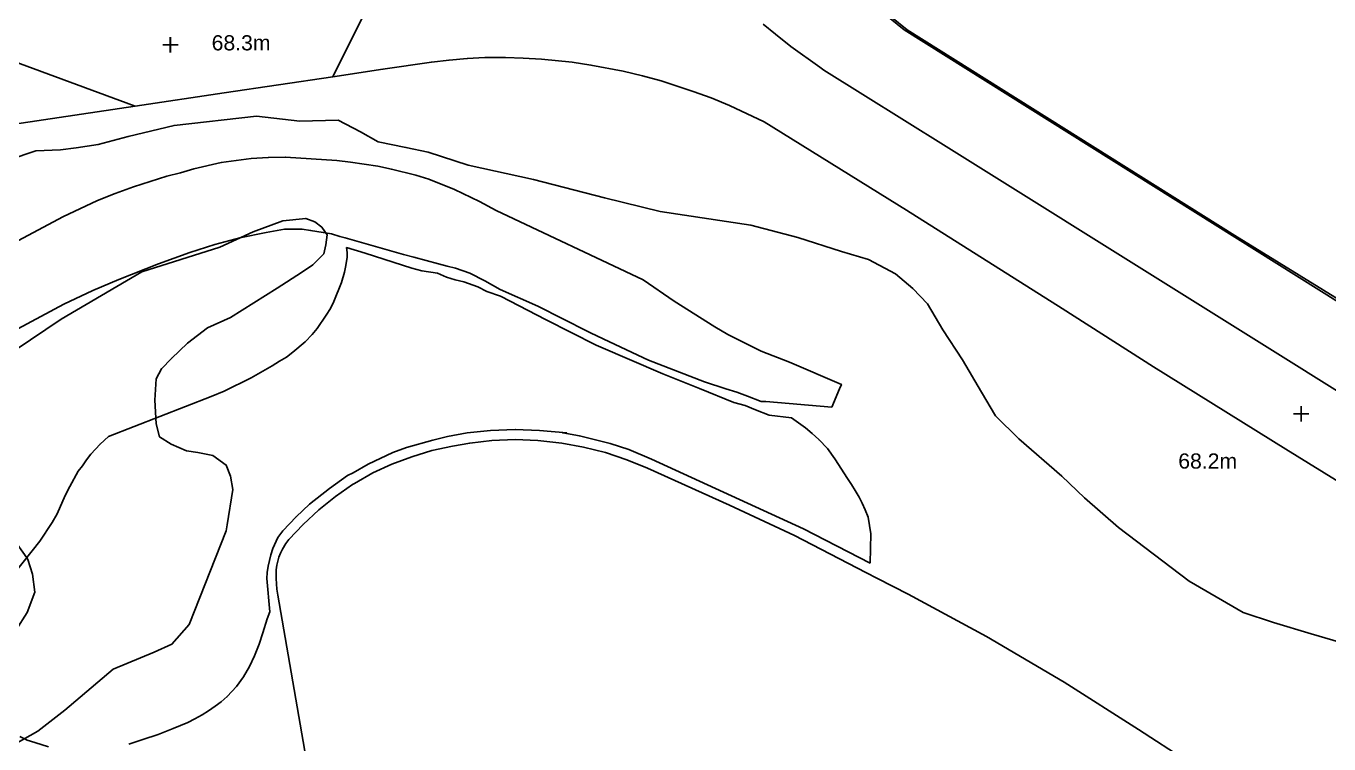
# Model space of a CAD drawing. Header units: millimetres. Extents: x 111502 to 977541, y 8702 to 1044108.
# Drawn here: x 487789.9 to 487918.9, y 241617.6 to 241688.7 of the extents above; entities that cross this region are included whole.
import ezdxf

# ---------------------------------------------------------------- set-up
doc = ezdxf.new("R2010")
doc.units = ezdxf.units.MM
doc.header["$LTSCALE"] = 0.25
doc.linetypes.add('DASHED2', pattern=[9.525, 6.35, -3.175])
doc.layers.add('E HVSS As Laid HV', color=10, linetype='Continuous')
doc.layers.add('X HVSS Site Background', color=8, linetype='Continuous')
doc.styles.add('OS Master Map$1$Standard', font='txt')

# ---------------------------------------------------------------- blocks, each defined once
blk = doc.blocks.new('OS Master Map$1$OSS15')
at = {"color": 8, "true_color": 0x707070, "const_width": 0.174, "flags": 128}
for points in [[(-0.775, 0), (0.775, 0)], [(0, -0.775), (0, 0.775)]]:
    blk.add_lwpolyline(points, dxfattribs=at)
blk = doc.blocks.new('OS MAP 060722')
at = {"layer": 'X HVSS Site Background', "flags": 128}
for points in [[(-810.7, 2483.09), (-815.53, 2487.04), (-815.53, 2487.04), (-823.53, 2492.74), (-823.53, 2492.74), (-826.98, 2495.04), (-826.98, 2495.04), (-933.78, 2561.99), (-933.78, 2561.99), (-938.28, 2565.64)], [(-760.73, 2451.14), (-810.58, 2483.34), (-810.58, 2483.34), (-812.18, 2484.64), (-812.18, 2484.64), (-815.43, 2487.19), (-815.43, 2487.19), (-820.03, 2490.54), (-820.03, 2490.54), (-823.43, 2492.89), (-823.43, 2492.89), (-826.88, 2495.19), (-826.88, 2495.19), (-830.63, 2497.54), (-830.63, 2497.54), (-861.98, 2517.54), (-861.98, 2517.54), (-901.03, 2541.64), (-901.03, 2541.64), (-933.48, 2561.99), (-933.48, 2561.99), (-938.13, 2565.79)], [(-761.78, 2444.89), (-764.28, 2446.59), (-764.28, 2446.59), (-771.83, 2451.69), (-771.83, 2451.69), (-809.03, 2475.04), (-809.03, 2475.04), (-810.58, 2476.04), (-810.58, 2476.04), (-929.63, 2550.44), (-929.63, 2550.44), (-937.88, 2555.59), (-937.88, 2555.59), (-941.73, 2557.99), (-941.73, 2557.99), (-942.13, 2558.29), (-942.13, 2558.29), (-944.98, 2560.34), (-944.98, 2560.34), (-946.51, 2561.57), (-946.51, 2561.57), (-947.73, 2562.54)], [(-985.73, 2566.64), (-990.33, 2557.34)], [(-1009.9, 2554.43), (-1026.48, 2560.54)], [(-990.33, 2557.34), (-985.38, 2558.09), (-985.38, 2558.09), (-980.58, 2558.79), (-980.58, 2558.79), (-978.83, 2558.99), (-978.83, 2558.99), (-977.03, 2559.14), (-977.03, 2559.14), (-975.28, 2559.24), (-975.28, 2559.24), (-973.23, 2559.24), (-973.23, 2559.24), (-971.48, 2559.19), (-971.48, 2559.19), (-969.68, 2559.09), (-969.68, 2559.09), (-966.63, 2558.79), (-966.63, 2558.79), (-964.78, 2558.49), (-964.78, 2558.49), (-961.58, 2557.89), (-961.58, 2557.89), (-959.68, 2557.44), (-959.68, 2557.44), (-957.83, 2556.94), (-957.83, 2556.94), (-954.68, 2555.89), (-954.68, 2555.89), (-952.88, 2555.24), (-952.88, 2555.24), (-951.08, 2554.49), (-951.08, 2554.49), (-947.63, 2552.89), (-947.63, 2552.89), (-933.53, 2544.14), (-933.53, 2544.14), (-918.13, 2534.39), (-918.13, 2534.39), (-909.08, 2528.64), (-909.08, 2528.64), (-895.98, 2520.49), (-895.98, 2520.49), (-883.93, 2513.04)], [(-1009.9, 2554.43), (-1001.1, 2555.74), (-1001.1, 2555.74), (-990.33, 2557.34)], [(-1024.98, 2552.19), (-1009.9, 2554.43)], [(-880.53, 2498.42), (-893.48, 2502.22), (-893.48, 2502.22), (-897.22, 2503.32), (-897.22, 2503.32), (-900.22, 2504.32), (-900.22, 2504.32), (-905.57, 2507.41), (-905.57, 2507.41), (-912.55, 2512.73), (-912.55, 2512.73), (-915.93, 2515.68), (-915.93, 2515.68), (-918.16, 2517.8), (-918.16, 2517.8), (-922.41, 2521.49), (-922.41, 2521.49), (-924.72, 2523.78), (-924.72, 2523.78), (-926.11, 2526.13), (-926.11, 2526.13), (-928, 2529.32), (-928, 2529.32), (-929.96, 2532.3), (-929.96, 2532.3), (-931.48, 2534.86), (-931.48, 2534.86), (-932.92, 2536.4), (-932.92, 2536.4), (-934.64, 2537.82), (-934.64, 2537.82), (-937.32, 2539.27), (-937.32, 2539.27), (-939.99, 2540.04), (-939.99, 2540.04), (-944.31, 2541.43), (-944.31, 2541.43), (-948.97, 2542.66), (-948.97, 2542.66), (-957.92, 2544), (-957.92, 2544), (-963.43, 2545.35), (-963.43, 2545.35), (-970.46, 2547.18), (-970.46, 2547.18), (-976.94, 2548.6), (-976.94, 2548.6), (-980.9, 2549.88), (-980.9, 2549.88), (-983.1, 2550.35), (-983.1, 2550.35), (-985.86, 2550.91), (-985.86, 2550.91), (-987.6, 2551.89), (-987.6, 2551.89), (-989.8, 2553.03), (-989.8, 2553.03), (-993.6, 2552.96), (-993.6, 2552.96), (-997.9, 2553.44), (-997.9, 2553.44), (-1006.05, 2552.52), (-1006.05, 2552.52), (-1010.58, 2551.42), (-1010.58, 2551.42), (-1013.55, 2550.62), (-1013.55, 2550.62), (-1015.76, 2550.29), (-1015.76, 2550.29), (-1017.3, 2550.11), (-1017.3, 2550.11), (-1019.74, 2550), (-1019.74, 2550), (-1022.37, 2549.13)], [(-937.13, 2509.19), (-943.73, 2512.59), (-943.73, 2512.59), (-958.78, 2519.49), (-958.78, 2519.49), (-961.03, 2520.44), (-961.03, 2520.44), (-962.88, 2521.04), (-962.88, 2521.04), (-965.93, 2521.79), (-965.93, 2521.79), (-967.58, 2522.09), (-967.58, 2522.09), (-967.18, 2522.09), (-967.18, 2522.09), (-969.88, 2522.34), (-969.88, 2522.34), (-972.28, 2522.44), (-972.28, 2522.44), (-974.73, 2522.34), (-974.73, 2522.34), (-977.03, 2522.09), (-977.03, 2522.09), (-978.98, 2521.74), (-978.98, 2521.74), (-980.43, 2521.39), (-980.43, 2521.39), (-983.03, 2520.64), (-983.03, 2520.64), (-984.38, 2520.14), (-984.38, 2520.14), (-986.83, 2518.99), (-986.83, 2518.99), (-988.33, 2518.14), (-988.33, 2518.14), (-988.88, 2517.89), (-988.88, 2517.89), (-990.68, 2516.59), (-990.68, 2516.59), (-992.63, 2515.04), (-992.63, 2515.04), (-993.98, 2513.79), (-993.98, 2513.79), (-995.28, 2512.39), (-995.28, 2512.39), (-995.78, 2511.74), (-995.78, 2511.74), (-996.28, 2510.64), (-996.28, 2510.64), (-996.48, 2510.04), (-996.48, 2510.04), (-996.73, 2508.89), (-996.73, 2508.89), (-996.83, 2508.29), (-996.83, 2508.29), (-996.88, 2507.69), (-996.88, 2507.69), (-996.58, 2504.39), (-996.58, 2504.39), (-996.83, 2503.69), (-996.83, 2503.69), (-997.28, 2502.29), (-997.28, 2502.29), (-997.63, 2501.19), (-997.63, 2501.19), (-998.08, 2500.04), (-998.08, 2500.04), (-998.58, 2498.99), (-998.58, 2498.99), (-999.18, 2497.94), (-999.18, 2497.94), (-999.88, 2496.99), (-999.88, 2496.99), (-1000.78, 2495.99), (-1000.78, 2495.99), (-1001.38, 2495.49), (-1001.38, 2495.49), (-1001.98, 2495.04), (-1001.98, 2495.04), (-1002.63, 2494.59), (-1002.63, 2494.59), (-1003.28, 2494.19), (-1003.28, 2494.19), (-1003.98, 2493.79), (-1003.98, 2493.79), (-1004.68, 2493.44), (-1004.68, 2493.44), (-1005.43, 2493.14), (-1005.43, 2493.14), (-1006.13, 2492.84), (-1006.13, 2492.84), (-1007.63, 2492.24), (-1007.63, 2492.24), (-1009.13, 2491.74), (-1009.13, 2491.74), (-1010.53, 2491.29)], [(-1018.48, 2491.04), (-1019.83, 2491.44), (-1019.83, 2491.44), (-1020.58, 2491.69), (-1020.58, 2491.69), (-1021.33, 2492.04)], [(-1041.53, 2530.44), (-1017.08, 2543.49), (-1017.08, 2543.49), (-1013.63, 2545.09), (-1013.63, 2545.09), (-1011.88, 2545.79), (-1011.88, 2545.79), (-1010.08, 2546.44), (-1010.08, 2546.44), (-1006.78, 2547.49), (-1006.78, 2547.49), (-1005.43, 2547.84), (-1005.43, 2547.84), (-1004.08, 2548.24), (-1004.08, 2548.24), (-1001.38, 2548.84), (-1001.38, 2548.84), (-998.43, 2549.24), (-998.43, 2549.24), (-996.73, 2549.34), (-996.73, 2549.34), (-995.03, 2549.39), (-995.03, 2549.39), (-989.93, 2549.04), (-989.93, 2549.04), (-988.58, 2548.89), (-988.58, 2548.89), (-985.88, 2548.49), (-985.88, 2548.49), (-984.53, 2548.19), (-984.53, 2548.19), (-982.13, 2547.59), (-982.13, 2547.59), (-980.83, 2547.19), (-980.83, 2547.19), (-978.28, 2546.19), (-978.28, 2546.19), (-975.83, 2544.99), (-975.83, 2544.99), (-974.18, 2544.09), (-974.18, 2544.09), (-959.63, 2537.24), (-959.63, 2537.24), (-956.53, 2535.14), (-956.53, 2535.14), (-952.53, 2532.59), (-952.53, 2532.59), (-951.23, 2531.84), (-951.23, 2531.84), (-947.93, 2530.19), (-947.93, 2530.19), (-945.13, 2529.09), (-945.13, 2529.09), (-939.98, 2526.89), (-939.98, 2526.89), (-940.18, 2526.44), (-940.18, 2526.44), (-940.93, 2524.64)], [(-1021.67, 2502.59), (-1020.6, 2504.31), (-1020.6, 2504.31), (-1019.84, 2506.34), (-1019.84, 2506.34), (-1020.06, 2508.11), (-1020.06, 2508.11), (-1020.52, 2509.56), (-1020.52, 2509.56), (-1020.64, 2509.74), (-1020.64, 2509.74), (-1023.36, 2513.56)], [(-1024.86, 2528.25), (-1017.22, 2533.35), (-1017.22, 2533.35), (-1009.23, 2538.02), (-1009.23, 2538.02), (-1001.53, 2540.47), (-1001.53, 2540.47), (-998.23, 2541.98), (-998.23, 2541.98), (-995.28, 2543.09), (-995.28, 2543.09), (-993.01, 2543.32), (-993.01, 2543.32), (-992.11, 2542.97), (-992.11, 2542.97), (-991.44, 2542.47), (-991.44, 2542.47), (-990.91, 2541.69), (-990.91, 2541.69), (-991.04, 2540.7), (-991.04, 2540.7), (-991.24, 2539.8), (-991.24, 2539.8), (-992.33, 2538.74), (-992.33, 2538.74), (-993.44, 2537.98), (-993.44, 2537.98), (-995.86, 2536.41), (-995.86, 2536.41), (-1000.46, 2533.53), (-1000.46, 2533.53), (-1002.74, 2532.49), (-1002.74, 2532.49), (-1004.71, 2530.96), (-1004.71, 2530.96), (-1006.31, 2529.46), (-1006.31, 2529.46), (-1007.3, 2528.45), (-1007.3, 2528.45), (-1007.82, 2527.45), (-1007.82, 2527.45), (-1007.95, 2525.34), (-1007.95, 2525.34), (-1007.81, 2522.99), (-1007.81, 2522.99), (-1007.5, 2521.72), (-1007.5, 2521.72), (-1006.35, 2520.98), (-1006.35, 2520.98), (-1004.82, 2520.32), (-1004.82, 2520.32), (-1003.7, 2520.14), (-1003.7, 2520.14), (-1002.23, 2519.85), (-1002.23, 2519.85), (-1000.89, 2518.89), (-1000.89, 2518.89), (-1000.45, 2517.81), (-1000.45, 2517.81), (-1000.24, 2516.49), (-1000.24, 2516.49), (-1000.8, 2513.01), (-1000.8, 2513.01), (-1000.9, 2512.4), (-1000.9, 2512.4), (-1004.55, 2503.14), (-1004.55, 2503.14), (-1006.27, 2501.19), (-1006.27, 2501.19), (-1008.02, 2500.39), (-1008.02, 2500.39), (-1012.09, 2498.72), (-1012.09, 2498.72), (-1016.86, 2494.64), (-1016.86, 2494.64), (-1019.54, 2492.58), (-1019.54, 2492.58), (-1021.57, 2491.42)], [(-940.93, 2524.64), (-947.48, 2525.19), (-947.48, 2525.19), (-947.93, 2525.19), (-947.93, 2525.19), (-949.28, 2525.74), (-949.28, 2525.74), (-950.33, 2526.14), (-950.33, 2526.14), (-951.43, 2526.44), (-951.43, 2526.44), (-953.53, 2527.14), (-953.53, 2527.14), (-959.08, 2529.29), (-959.08, 2529.29), (-962.93, 2531.09), (-962.93, 2531.09), (-964.83, 2531.99), (-964.83, 2531.99), (-965.08, 2532.14), (-965.08, 2532.14), (-970.03, 2534.64), (-970.03, 2534.64), (-973.78, 2536.29), (-973.78, 2536.29), (-975.28, 2537.14), (-975.28, 2537.14), (-976.78, 2537.89), (-976.78, 2537.89), (-978.18, 2538.39), (-978.18, 2538.39), (-979.03, 2538.59), (-979.03, 2538.59), (-979.88, 2538.84), (-979.88, 2538.84), (-982.33, 2539.49), (-982.33, 2539.49), (-983.33, 2539.74), (-983.33, 2539.74), (-989.13, 2541.39), (-989.13, 2541.39), (-989.63, 2541.54), (-989.63, 2541.54), (-990.48, 2541.79), (-990.48, 2541.79), (-991.28, 2541.94), (-991.28, 2541.94), (-992.53, 2542.14), (-992.53, 2542.14), (-993.38, 2542.24), (-993.38, 2542.24), (-995.13, 2542.24), (-995.13, 2542.24), (-996.93, 2541.94), (-996.93, 2541.94), (-999.53, 2541.39), (-999.53, 2541.39), (-1002.03, 2540.74), (-1002.03, 2540.74), (-1004.48, 2539.94), (-1004.48, 2539.94), (-1007.58, 2538.84), (-1007.58, 2538.84), (-1011.53, 2537.29), (-1011.53, 2537.29), (-1014.08, 2536.19), (-1014.08, 2536.19), (-1016.98, 2534.84), (-1016.98, 2534.84), (-1028.38, 2528.74)], [(-1021.88, 2508.19), (-1019.33, 2511.39), (-1019.33, 2511.39), (-1018.13, 2513.24), (-1018.13, 2513.24), (-1017.63, 2514.09), (-1017.63, 2514.09), (-1016.83, 2515.89), (-1016.83, 2515.89), (-1016.38, 2516.79), (-1016.38, 2516.79), (-1015.53, 2518.29), (-1015.53, 2518.29), (-1015.13, 2518.84), (-1015.13, 2518.84), (-1014.73, 2519.44), (-1014.73, 2519.44), (-1014.28, 2519.99), (-1014.28, 2519.99), (-1013.38, 2520.99), (-1013.38, 2520.99), (-1012.53, 2521.74), (-1012.53, 2521.74), (-1002.38, 2525.69), (-1002.38, 2525.69), (-1001.08, 2526.24), (-1001.08, 2526.24), (-998.43, 2527.54), (-998.43, 2527.54), (-996.33, 2528.74), (-996.33, 2528.74), (-995.63, 2529.19), (-995.63, 2529.19), (-994.93, 2529.59), (-994.93, 2529.59), (-994.28, 2530.09), (-994.28, 2530.09), (-993.08, 2531.09), (-993.08, 2531.09), (-992.38, 2531.84), (-992.38, 2531.84), (-991.88, 2532.44), (-991.88, 2532.44), (-990.98, 2533.74), (-990.98, 2533.74), (-990.58, 2534.39), (-990.58, 2534.39), (-990.23, 2535.09), (-990.23, 2535.09), (-989.48, 2536.99), (-989.48, 2536.99), (-989.18, 2537.99), (-989.18, 2537.99), (-989.08, 2538.49), (-989.08, 2538.49), (-988.93, 2539.44), (-988.93, 2539.44), (-988.93, 2539.94), (-988.93, 2539.94), (-988.98, 2540.44), (-988.98, 2540.44), (-987.13, 2539.89), (-987.13, 2539.89), (-982.53, 2538.39), (-982.53, 2538.39), (-981.53, 2538.14), (-981.53, 2538.14), (-979.98, 2537.89), (-979.98, 2537.89), (-979.08, 2537.49), (-979.08, 2537.49), (-978.23, 2537.24), (-978.23, 2537.24), (-977.38, 2537.04), (-977.38, 2537.04), (-975.98, 2536.54), (-975.98, 2536.54), (-975.08, 2536.09), (-975.08, 2536.09), (-973.73, 2535.64), (-973.73, 2535.64), (-969.23, 2533.29), (-969.23, 2533.29), (-964.28, 2530.79), (-964.28, 2530.79), (-964.03, 2530.69), (-964.03, 2530.69), (-957.68, 2527.94), (-957.68, 2527.94), (-954.03, 2526.49), (-954.03, 2526.49), (-950.63, 2525.09), (-950.63, 2525.09), (-949.53, 2524.79), (-949.53, 2524.79), (-948.48, 2524.39), (-948.48, 2524.39), (-947.13, 2523.84), (-947.13, 2523.84), (-944.93, 2523.59), (-944.93, 2523.59), (-943.53, 2522.59), (-943.53, 2522.59), (-942.88, 2522.04), (-942.88, 2522.04), (-942.23, 2521.44), (-942.23, 2521.44), (-941.38, 2520.54), (-941.38, 2520.54), (-940.63, 2519.54), (-940.63, 2519.54), (-939.38, 2517.59), (-939.38, 2517.59), (-938.98, 2516.99), (-938.98, 2516.99), (-938.63, 2516.39), (-938.63, 2516.39), (-938.23, 2515.74), (-938.23, 2515.74), (-937.93, 2515.14), (-937.93, 2515.14), (-937.63, 2514.49), (-937.63, 2514.49), (-937.33, 2513.74), (-937.33, 2513.74), (-937.08, 2512.09), (-937.08, 2512.09), (-937.13, 2509.19)], [(-905.78, 2489.64), (-910.58, 2492.74), (-910.58, 2492.74), (-917.93, 2497.44), (-917.93, 2497.44), (-925.63, 2501.94), (-925.63, 2501.94), (-933.38, 2506.14), (-933.38, 2506.14), (-936.43, 2507.69), (-936.43, 2507.69), (-937.58, 2508.29), (-937.58, 2508.29), (-944.63, 2511.94), (-944.63, 2511.94), (-951.08, 2514.94), (-951.08, 2514.94), (-959.18, 2518.59), (-959.18, 2518.59), (-961.23, 2519.44), (-961.23, 2519.44), (-963.33, 2520.14), (-963.33, 2520.14), (-965.53, 2520.69), (-965.53, 2520.69), (-967.68, 2521.09), (-967.68, 2521.09), (-970.03, 2521.34), (-970.03, 2521.34), (-972.28, 2521.44), (-972.28, 2521.44), (-974.58, 2521.34), (-974.58, 2521.34), (-976.78, 2521.09), (-976.78, 2521.09), (-978.48, 2520.79), (-978.48, 2520.79), (-980.53, 2520.34), (-980.53, 2520.34), (-982.53, 2519.74), (-982.53, 2519.74), (-984.48, 2518.99), (-984.48, 2518.99), (-986.38, 2518.14), (-986.38, 2518.14), (-988.18, 2517.09), (-988.18, 2517.09), (-988.38, 2516.99), (-988.38, 2516.99), (-990.08, 2515.79), (-990.08, 2515.79), (-991.73, 2514.49), (-991.73, 2514.49), (-993.28, 2513.04), (-993.28, 2513.04), (-994.68, 2511.54), (-994.68, 2511.54), (-994.98, 2511.14), (-994.98, 2511.14), (-995.33, 2510.59), (-995.33, 2510.59), (-995.53, 2510.19), (-995.53, 2510.19), (-995.68, 2509.79), (-995.68, 2509.79), (-995.88, 2508.99), (-995.88, 2508.99), (-995.93, 2508.54), (-995.93, 2508.54), (-995.93, 2507.69), (-995.93, 2507.69), (-995.88, 2506.64), (-995.88, 2506.64), (-995.78, 2506.04), (-995.78, 2506.04), (-992.98, 2489.84)]]:
    blk.add_lwpolyline(points, dxfattribs=at)
at = {"layer": 'X HVSS Site Background'}
for p in [(-1006.42, 2560.49), (-894.47, 2523.97)]:
    blk.add_blockref('OS Master Map$1$OSS15', p, dxfattribs=at)
at = {"layer": 'X HVSS Site Background', "char_height": 1.5, "attachment_point": 7, "style": 'OS Master Map$1$Standard'}
for s, insert in [('{\\farial|b0|i0|c0|p34;68.3m}', (-1002.33, 2559.93)), ('{\\farial|b0|i0|c0|p34;68.2m}', (-906.64, 2518.54))]:
    blk.add_mtext(s, dxfattribs=dict(at, insert=insert))

msp = doc.modelspace()

# ---------------------------------------------------------------- linework, layer by layer
at = {"lineweight": 0}
msp.add_circle((488727.82, 239008.33), 11388.42, dxfattribs=at)

# ---------------------------------------------------------------- block references
at = {"layer": 'E HVSS As Laid HV', "linetype": 'DASHED2', "lineweight": 0}
msp.add_blockref('OS MAP 060722', (488810.58, 239126.31), dxfattribs=at)

doc.saveas('drawing.dxf')
